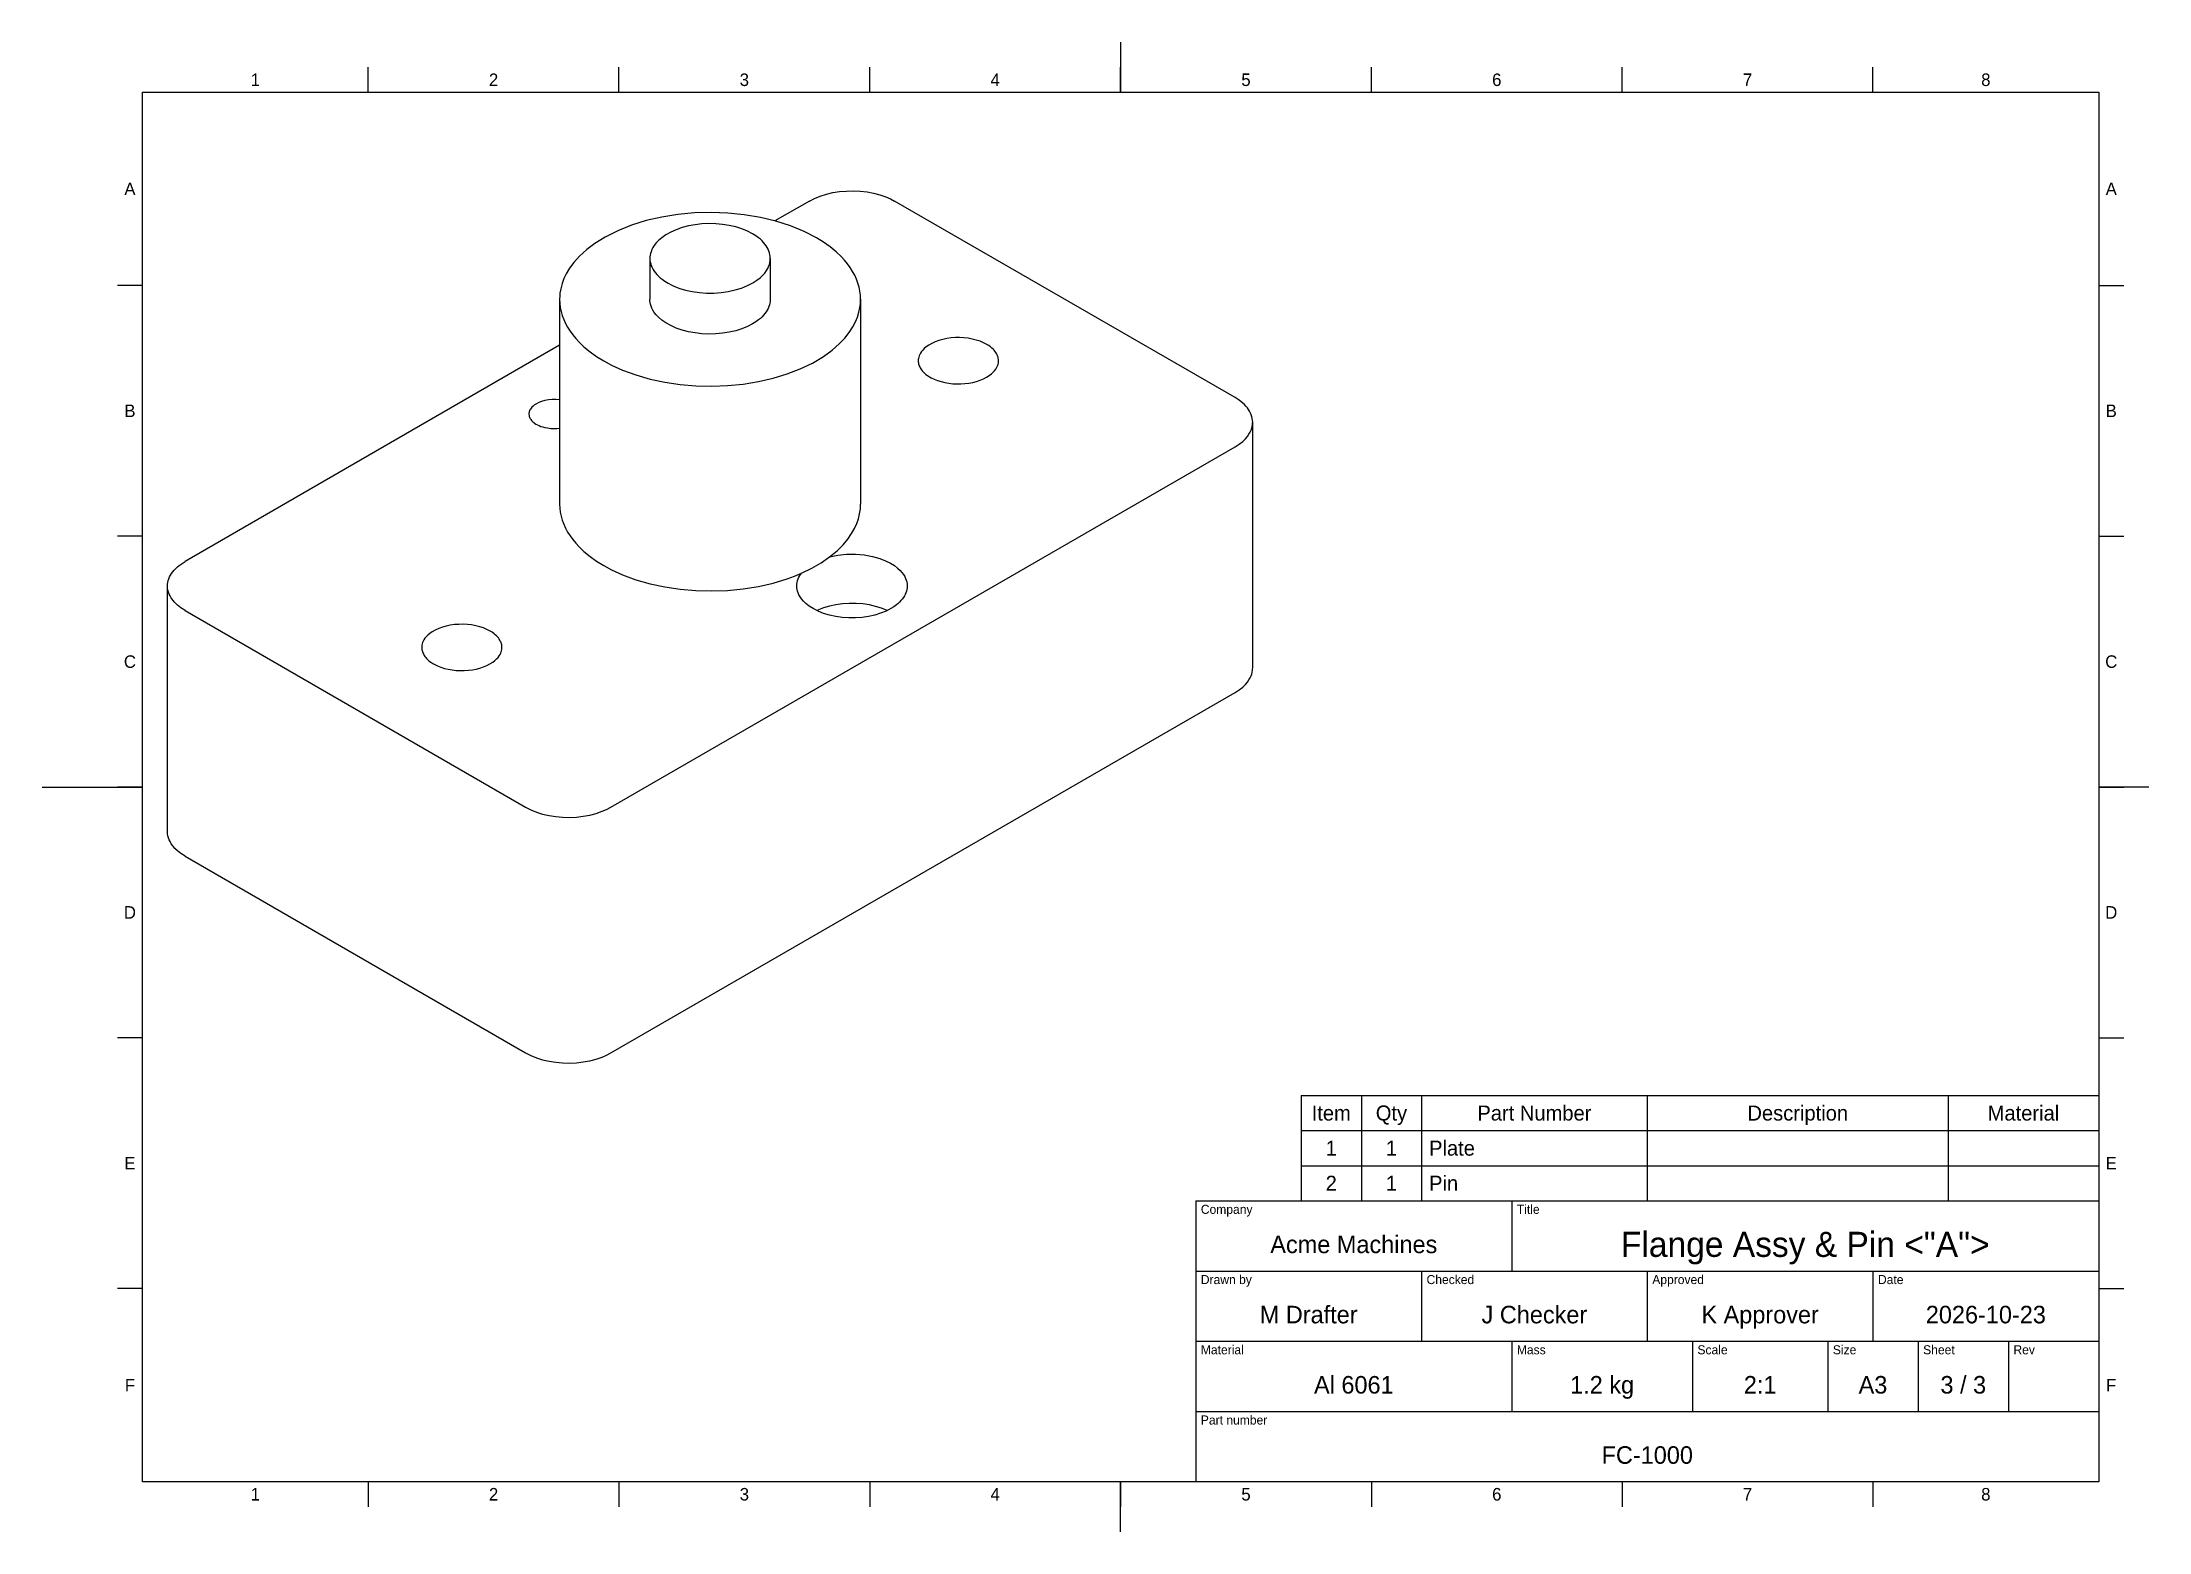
# Model space of a CAD drawing. Extents: x 0 to 420, y 0 to 297.
import ezdxf
from ezdxf.enums import TextEntityAlignment as Align

# ---------------------------------------------------------------- set-up
doc = ezdxf.new("R2010")
doc.units = 0
for name, color, linetype in [('BORDER', 7, 'CONTINUOUS'), ('TEXT', 7, 'CONTINUOUS'), ('VISIBLE', 7, 'CONTINUOUS')]:
    doc.layers.add(name, color=color, linetype=linetype)

msp = doc.modelspace()

# ---------------------------------------------------------------- linework, layer by layer
at = {"layer": 'BORDER'}
for p, q in [((20, 287), (410, 287)), ((20, 10), (20, 287)), ((410, 287), (410, 10)), ((251, 87), (410, 87)), ((251, 87), (251, 66)), ((251, 87), (410, 87)), ((251, 87), (251, 66)), ((263, 87), (263, 66)), ((263, 87), (263, 66)), ((275, 87), (275, 66)), ((275, 87), (275, 66)), ((320, 87), (320, 66)), ((320, 87), (320, 66)), ((380, 87), (380, 66)), ((380, 87), (380, 66)), ((410, 87), (410, 66)), ((410, 87), (410, 66)), ((251, 80), (410, 80)), ((251, 80), (410, 80)), ((251, 73), (410, 73)), ((251, 73), (410, 73)), ((230, 66), (410, 66)), ((230, 66), (230, 10)), ((251, 66), (410, 66)), ((251, 66), (410, 66)), ((293, 66), (293, 52)), ((230, 52), (410, 52)), ((275, 52), (275, 38)), ((320, 52), (320, 38)), ((365, 52), (365, 38)), ((230, 38), (410, 38)), ((293, 38), (293, 24)), ((329, 38), (329, 24)), ((356, 38), (356, 24)), ((374, 38), (374, 24)), ((392, 38), (392, 24)), ((230, 24), (410, 24)), ((410, 10), (20, 10))]:
    msp.add_line(p, q, dxfattribs=at)
at = {"layer": 'TEXT'}
for p, q in [((215, 297), (215, 287)), ((65, 287), (65, 292)), ((115, 287), (115, 292)), ((165, 287), (165, 292)), ((215, 287), (215, 292)), ((265, 287), (265, 292)), ((315, 287), (315, 292)), ((365, 287), (365, 292)), ((20, 248.5), (15, 248.5)), ((410, 248.5), (415, 248.5)), ((20, 198.5), (15, 198.5)), ((410, 198.5), (415, 198.5)), ((0, 148.5), (20, 148.5)), ((20, 148.5), (15, 148.5)), ((410, 148.5), (415, 148.5)), ((420, 148.5), (410, 148.5)), ((20, 98.5), (15, 98.5)), ((410, 98.5), (415, 98.5)), ((20, 48.5), (15, 48.5)), ((410, 48.5), (415, 48.5)), ((65, 10), (65, 5)), ((115, 10), (115, 5)), ((165, 10), (165, 5)), ((215, 10), (215, 5)), ((215, 0), (215, 10)), ((265, 10), (265, 5)), ((315, 10), (315, 5)), ((365, 10), (365, 5))]:
    msp.add_line(p, q, dxfattribs=at)
at = {"layer": 'VISIBLE'}
for p, q in [((152.965512, 265.320747), (146.095454, 261.354317)), ((237.818326, 226.128911), (169.936075, 265.320747)), ((121.166522, 253.889795), (121.166522, 245.724829)), ((145.166522, 253.889795), (145.166522, 245.724829)), ((103.166522, 245.724829), (103.166522, 204.9)), ((163.166522, 245.724829), (163.166522, 204.9)), ((103.166522, 236.569287), (28.514719, 193.469048)), ((241.333044, 172.240137), (241.333044, 221.229932)), ((113.367532, 144.479253), (237.818326, 216.330952)), ((25, 139.580274), (25, 188.570068)), ((28.514719, 183.671089), (96.39697, 144.479253)), ((161.9286, 182.22521), (160.972987, 182.22521)), ((113.367532, 95.489458), (237.818326, 167.341157)), ((28.514719, 134.681294), (96.39697, 95.489458))]:
    msp.add_line(p, q, dxfattribs=at)
for points in [[(152.965512, 265.320747), (153.99855, 265.852055), (155.130642, 266.311184), (156.34674, 266.692032), (157.630681, 266.989536), (158.965399, 267.199742), (160.333152, 267.319856), (161.71576, 267.348282), (163.094847, 267.284641), (164.452081, 267.129779), (165.769423, 266.885756), (167.029362, 266.555814), (168.215151, 266.144339), (169.1089, 265.755728), (169.936075, 265.320747)], [(154.379726, 257.972278), (151.894721, 259.255715), (149.178383, 260.372017), (146.264266, 261.307395), (143.188364, 262.050297), (139.988671, 262.591545), (136.704711, 262.924453), (133.377046, 263.044911), (130.046782, 262.951429), (126.755052, 262.645162), (123.542518, 262.129895), (120.44886, 261.41199), (117.512292, 260.500316), (114.769086, 259.406134), (112.253127, 258.14296), (110.20881, 256.874469), (108.564816, 255.637045), (107.120271, 254.319261), (106.000423, 253.073367), (105.144919, 251.910558), (104.502317, 250.835712), (104.029533, 249.849383), (103.65847, 248.848655), (103.390426, 247.837021), (103.238046, 246.920144), (103.184409, 246.322843), (103.166522, 245.724829)], [(141.651804, 258.788774), (140.618766, 259.320082), (139.486674, 259.779211), (138.270576, 260.160059), (136.986635, 260.457563), (135.651917, 260.667769), (134.284164, 260.787883), (132.901555, 260.816309), (131.522469, 260.752668), (130.165234, 260.597807), (128.847893, 260.353783), (127.587954, 260.023841), (126.402165, 259.612366), (125.306287, 259.124828), (124.314886, 258.567705), (123.522877, 258.012905), (122.898639, 257.475441), (122.413275, 256.964838), (122.04134, 256.486608), (121.761004, 256.043409), (121.553899, 255.635931), (121.390421, 255.221892), (121.281105, 254.844933), (121.213641, 254.503152), (121.178308, 254.196775), (121.166522, 253.889795)], [(145.166522, 253.889795), (145.149663, 254.256917), (145.099133, 254.623008), (145.015074, 254.987039), (144.897721, 255.347986), (144.747406, 255.704836), (144.56455, 256.056586), (144.349668, 256.402248), (144.103362, 256.74085), (143.826325, 257.071441), (143.519335, 257.393092), (143.183255, 257.704899), (142.81903, 258.005986), (142.260719, 258.409957), (141.651804, 258.788774)], [(163.166522, 245.724829), (163.133741, 246.534314), (163.035469, 247.34203), (162.871921, 248.146212), (162.643454, 248.945102), (162.350568, 249.736955), (161.993903, 250.520039), (161.574238, 251.292644), (161.09249, 252.053081), (160.549713, 252.799688), (159.947092, 253.530833), (159.285944, 254.244919), (158.315888, 255.167806), (157.107999, 256.162033), (155.798226, 257.094466), (154.379726, 257.972278)], [(121.166522, 253.889795), (121.183942, 253.516618), (121.236153, 253.144525), (121.323001, 252.774596), (121.444236, 252.407904), (121.599505, 252.045515), (121.788357, 251.688481), (122.010244, 251.337838), (122.264522, 250.994604), (122.550453, 250.659776), (122.867206, 250.334326), (123.213862, 250.019198), (123.589414, 249.715309), (124.133204, 249.329124), (124.80054, 248.922893), (125.522511, 248.549099), (126.294403, 248.210183), (127.111173, 247.908358), (128.260755, 247.566993), (129.621395, 247.27083), (131.034092, 247.071859), (132.4781, 246.973002), (133.932218, 246.97571), (135.375092, 247.079944), (136.785535, 247.284172), (138.142838, 247.585397), (139.427068, 247.979195), (140.61937, 248.459784), (141.702235, 249.020106), (142.488157, 249.526802), (143.135908, 250.033573), (143.648581, 250.517039), (144.050075, 250.97156), (144.392543, 251.441908), (144.648756, 251.876646), (144.836245, 252.275527), (144.982203, 252.680153), (145.086111, 253.089084), (145.143367, 253.459601), (145.160732, 253.674594), (145.166522, 253.889795)], [(103.166522, 245.724829), (103.199303, 244.915344), (103.297575, 244.107628), (103.461124, 243.303446), (103.68959, 242.504556), (103.982476, 241.712703), (104.339141, 240.929619), (104.758806, 240.157014), (105.240554, 239.396577), (105.783332, 238.64997), (106.385953, 237.918825), (107.0471, 237.204739), (108.017157, 236.281852), (109.225045, 235.287625), (110.550631, 234.344708), (111.987398, 233.457736), (113.528284, 232.63107), (115.731596, 231.629636), (118.39139, 230.650619), (121.214529, 229.838253), (124.169804, 229.201522), (127.224542, 228.747463), (130.344971, 228.481097), (133.496593, 228.405369), (136.644567, 228.521116), (139.754089, 228.827058), (142.790782, 229.319813), (145.721075, 229.993934), (148.512571, 230.841967), (151.134409, 231.854537), (153.557604, 233.020449), (155.755365, 234.326815), (157.520468, 235.610724), (158.922973, 236.84404), (160.025704, 238.009382), (160.883345, 239.097166), (161.609011, 240.216508), (162.146404, 241.246494), (162.534537, 242.188366), (162.830911, 243.141288), (163.034599, 244.102281), (163.133523, 244.912662), (163.166522, 245.724829)], [(141.651804, 240.82585), (140.618766, 240.294542), (139.486674, 239.835413), (138.270576, 239.454565), (136.986635, 239.157061), (135.651917, 238.946855), (134.284164, 238.82674), (132.901555, 238.798315), (131.522469, 238.861956), (130.165234, 239.016817), (128.847893, 239.260841), (127.587954, 239.590783), (126.402165, 240.002258), (125.306287, 240.489796), (124.314886, 241.046918), (123.522877, 241.601719), (122.898639, 242.139183), (122.413275, 242.649786), (122.04134, 243.128016), (121.761004, 243.571215), (121.553899, 243.978693), (121.390421, 244.392732), (121.281105, 244.769691), (121.213641, 245.111472), (121.178308, 245.417849), (121.166522, 245.724829)], [(145.166522, 245.724829), (145.149663, 245.357707), (145.099133, 244.991616), (145.015074, 244.627585), (144.897721, 244.266638), (144.747406, 243.909788), (144.56455, 243.558038), (144.349668, 243.212376), (144.103362, 242.873774), (143.826325, 242.543183), (143.519335, 242.221532), (143.183255, 241.909725), (142.81903, 241.608638), (142.260719, 241.204667), (141.651804, 240.82585)], [(188.320851, 236.743367), (187.680219, 237.075413), (186.981495, 237.365791), (186.232771, 237.611138), (185.442718, 237.808612), (184.620485, 237.955928), (183.775593, 238.051378), (182.917829, 238.093857), (182.057125, 238.082874), (181.203449, 238.018555), (180.366688, 237.901646), (179.556531, 237.7335), (178.782362, 237.516064), (178.053144, 237.251858), (177.377325, 236.94394), (176.762729, 236.595876), (176.267838, 236.251616), (175.873624, 235.919431), (175.562882, 235.60452), (175.320549, 235.309844), (175.114845, 235.006029), (174.96188, 234.726031), (174.850804, 234.469688), (174.765302, 234.210096), (174.705652, 233.948106), (174.674418, 233.71305), (174.663997, 233.47738)], [(190.663997, 233.47738), (190.652757, 233.722129), (190.619071, 233.966189), (190.563031, 234.208876), (190.484796, 234.449508), (190.384586, 234.687408), (190.262682, 234.921908), (190.119427, 235.152349), (189.955223, 235.378084), (189.770532, 235.598478), (189.565872, 235.812912), (189.341819, 236.020783), (189.099002, 236.221508), (188.726795, 236.490821), (188.320851, 236.743367)], [(174.663997, 233.47738), (174.672192, 233.268367), (174.696762, 233.059783), (174.737655, 232.852054), (174.794788, 232.645606), (174.868044, 232.440862), (174.957272, 232.238242), (175.06229, 232.038161), (175.182884, 231.841028), (175.318805, 231.647248), (175.469775, 231.457218), (175.635485, 231.271327), (175.878769, 231.030568), (176.181953, 230.770407), (176.515013, 230.522723), (176.876414, 230.288656), (177.264488, 230.069287), (177.820307, 229.801392), (178.492788, 229.536102), (179.208504, 229.311664), (179.960037, 229.130404), (180.739597, 228.994201), (181.539103, 228.904467), (182.350269, 228.862131), (183.164686, 228.867633), (183.973914, 228.920915), (184.769565, 229.021426), (185.543391, 229.168123), (186.287371, 229.359486), (186.993796, 229.593532), (187.655341, 229.867834), (188.26515, 230.179549), (188.816903, 230.525446), (189.259103, 230.863024), (189.609828, 231.185698), (189.885145, 231.489498), (190.098945, 231.772334), (190.279555, 232.062781), (190.413057, 232.32962), (190.509263, 232.573351), (190.582487, 232.819731), (190.632517, 233.068037), (190.656123, 233.272507), (190.663997, 233.47738)], [(103.166522, 225.677287), (102.42828, 225.741569), (101.681688, 225.74167), (100.943394, 225.677586), (100.229858, 225.550746), (99.556989, 225.363979), (98.998601, 225.148066), (98.542976, 224.91832), (98.176678, 224.685719), (97.88621, 224.457812), (97.658954, 224.239529), (97.483625, 224.033862), (97.35044, 223.842412), (97.251098, 223.6658), (97.171628, 223.485866), (97.11737, 223.3217), (97.082681, 223.172621), (97.061488, 223.0227), (97.05574, 222.942843), (97.053824, 222.862925)], [(97.053824, 222.862925), (97.062018, 222.697719), (97.086575, 222.533056), (97.127414, 222.369473), (97.1844, 222.207508), (97.257348, 222.047691), (97.346017, 221.890546), (97.450118, 221.736589), (97.56931, 221.586324), (97.7032, 221.440243), (97.851351, 221.298825), (98.013277, 221.162534), (98.188448, 221.031817), (98.441612, 220.866935), (98.751498, 220.695388), (99.085731, 220.539822), (99.441846, 220.401382), (99.817219, 220.281091), (100.209081, 220.179834), (100.752206, 220.075704), (101.38324, 220.002254), (102.02539, 219.97622), (102.599564, 219.99342), (103.166522, 220.048563)], [(241.333044, 221.229932), (241.316185, 221.597054), (241.265655, 221.963145), (241.181596, 222.327175), (241.064244, 222.688123), (240.913929, 223.044973), (240.731073, 223.396723), (240.51619, 223.742385), (240.269884, 224.080987), (239.992847, 224.411578), (239.685857, 224.733229), (239.349777, 225.045036), (238.985552, 225.346123), (238.427241, 225.750093), (237.818326, 226.128911)], [(237.818326, 216.330952), (238.668673, 216.876924), (239.344584, 217.410286), (239.875175, 217.920174), (240.286364, 218.400044), (240.600572, 218.846459), (240.836795, 219.258153), (241.010876, 219.635331), (241.147889, 220.017571), (241.247398, 220.403658), (241.309088, 220.792369), (241.327054, 221.011041), (241.333044, 221.229932)], [(103.166522, 204.9), (103.199303, 204.090515), (103.297575, 203.282799), (103.461124, 202.478617), (103.68959, 201.679727), (103.982476, 200.887874), (104.339141, 200.10479), (104.758806, 199.332185), (105.240554, 198.571748), (105.783332, 197.825141), (106.385953, 197.093996), (107.0471, 196.37991), (108.017157, 195.457023), (109.225045, 194.462796), (110.550631, 193.519879), (111.987398, 192.632907), (113.528284, 191.806241), (115.731596, 190.804807), (118.39139, 189.82579), (121.214529, 189.013424), (124.169804, 188.376693), (127.224542, 187.922634), (130.344971, 187.656268), (133.496593, 187.58054), (136.644567, 187.696287), (139.754089, 188.002229), (142.790782, 188.494984), (145.721075, 189.169105), (148.512571, 190.017138), (149.981588, 190.55597), (151.394012, 191.143079)], [(156.994208, 194.376354), (158.487347, 195.611013), (159.667829, 196.782514), (160.591707, 197.879572), (161.379552, 199.011453), (161.969059, 200.055282), (162.400724, 201.011493), (162.737236, 201.980361), (162.977501, 202.958732), (163.11923, 203.927833), (163.166522, 204.9)], [(25, 188.570068), (25.016859, 188.937191), (25.067389, 189.303282), (25.151449, 189.667312), (25.268801, 190.02826), (25.419116, 190.38511), (25.601972, 190.73686), (25.816855, 191.082521), (26.063161, 191.421123), (26.340198, 191.751714), (26.647187, 192.073365), (26.983267, 192.385173), (27.347492, 192.68626), (27.905803, 193.09023), (28.514719, 193.469048)], [(151.394012, 191.143079), (153.423281, 192.124193), (155.294869, 193.204755), (156.994208, 194.376354)], [(156.994208, 194.376354), (158.652432, 194.711978), (160.382063, 194.890876), (162.138967, 194.908481), (163.878309, 194.764344), (165.555707, 194.462145), (166.976975, 194.061313), (168.159208, 193.603198), (169.127647, 193.118545), (169.910488, 192.629361), (170.535721, 192.150762), (171.029367, 191.692617), (171.414626, 191.260919), (171.711604, 190.858865), (171.95998, 190.445968), (172.140986, 190.066708), (172.268837, 189.720422), (172.363064, 189.37056), (172.423373, 189.01821), (172.443936, 188.794279), (172.450793, 188.570068)], [(150.450793, 188.570068), (150.46823, 188.927518), (150.520486, 189.283834), (150.607395, 189.637887), (150.728681, 189.988555), (150.883961, 190.334725), (151.072741, 190.675301), (151.225349, 190.911028), (151.394012, 191.143079)], [(28.514719, 183.671089), (27.664371, 184.21706), (26.98846, 184.750423), (26.457869, 185.260311), (26.046681, 185.740181), (25.732473, 186.186596), (25.49625, 186.59829), (25.322169, 186.975468), (25.185156, 187.357707), (25.085647, 187.743795), (25.023957, 188.132506), (25.005991, 188.351178), (25, 188.570068)], [(169.228968, 184.079337), (168.237703, 183.57214), (167.148037, 183.137407), (165.975768, 182.781441), (164.737892, 182.509403), (163.452357, 182.325237), (162.137802, 182.231614), (160.813286, 182.22989), (159.498013, 182.320091), (158.211053, 182.500909), (156.971065, 182.769723), (155.796028, 183.122634), (154.702978, 183.554526), (153.707763, 184.059138), (152.907678, 184.569436), (152.273159, 185.069068), (151.776612, 185.547365), (151.393392, 185.997866), (151.10214, 186.417135), (150.884743, 186.803851), (150.710649, 187.197807), (150.591584, 187.557222), (150.515241, 187.883605), (150.468307, 188.211833), (150.455173, 188.39088), (150.450793, 188.570068)], [(168.450793, 183.671089), (167.354531, 184.130775), (166.168702, 184.509163), (164.911296, 184.800512), (163.601389, 185.000403), (162.258856, 185.105803), (160.904063, 185.115113), (159.557564, 185.028191), (158.239788, 184.846357), (156.970728, 184.572368), (155.769635, 184.210383), (155.093037, 183.954738), (154.450793, 183.671089)], [(172.450793, 188.570068), (172.435339, 188.23354), (172.38902, 187.897956), (172.311966, 187.564262), (172.204393, 187.233393), (172.066604, 186.906281), (171.898986, 186.583843), (171.70201, 186.266986), (171.47623, 185.956601), (171.222279, 185.653559), (170.940872, 185.358713), (170.632799, 185.07289), (170.298925, 184.796893), (169.787141, 184.426587), (169.228968, 184.079337)], [(89.325902, 179.588606), (88.68527, 179.920652), (87.986546, 180.21103), (87.237822, 180.456377), (86.447769, 180.653852), (85.625535, 180.801167), (84.780644, 180.896617), (83.92288, 180.939096), (83.062176, 180.928113), (82.2085, 180.863794), (81.371739, 180.746885), (80.561582, 180.578739), (79.787412, 180.361304), (79.058195, 180.097097), (78.382375, 179.789179), (77.76778, 179.441115), (77.272889, 179.096856), (76.878675, 178.764671), (76.567933, 178.449759), (76.3256, 178.155084), (76.119895, 177.851268), (75.96693, 177.571271), (75.855855, 177.314927), (75.770352, 177.055335), (75.710703, 176.793345), (75.679468, 176.558289), (75.669048, 176.32262)], [(91.669048, 176.32262), (91.657808, 176.567368), (91.624121, 176.811428), (91.568082, 177.054115), (91.489847, 177.294747), (91.389637, 177.532647), (91.267733, 177.767147), (91.124478, 177.997588), (90.960274, 178.223323), (90.775582, 178.443717), (90.570923, 178.658151), (90.34687, 178.866022), (90.104053, 179.066747), (89.731845, 179.336061), (89.325902, 179.588606)], [(75.669048, 176.32262), (75.677243, 176.113607), (75.701812, 175.905022), (75.742705, 175.697293), (75.799838, 175.490845), (75.873094, 175.286101), (75.962323, 175.083481), (76.067341, 174.8834), (76.187934, 174.686268), (76.323855, 174.492488), (76.474825, 174.302458), (76.640535, 174.116566), (76.883819, 173.875807), (77.187004, 173.615646), (77.520064, 173.367962), (77.881464, 173.133896), (78.269539, 172.914526), (78.825358, 172.646631), (79.497839, 172.381342), (80.213555, 172.156904), (80.965088, 171.975644), (81.744647, 171.839441), (82.544153, 171.749706), (83.355319, 171.707371), (84.169737, 171.712872), (84.978965, 171.766155), (85.774615, 171.866665), (86.548441, 172.013363), (87.292422, 172.204726), (87.998846, 172.438771), (88.660392, 172.713073), (89.270201, 173.024788), (89.821954, 173.370686), (90.264153, 173.708263), (90.614879, 174.030937), (90.890195, 174.334738), (91.103995, 174.617573), (91.284606, 174.90802), (91.418108, 175.174859), (91.514313, 175.418591), (91.587538, 175.66497), (91.637568, 175.913276), (91.661174, 176.117746), (91.669048, 176.32262)], [(237.818326, 167.341157), (238.668673, 167.887129), (239.344584, 168.420492), (239.875175, 168.930379), (240.286364, 169.410249), (240.600572, 169.856664), (240.836795, 170.268358), (241.010876, 170.645536), (241.147889, 171.027776), (241.247398, 171.413863), (241.309088, 171.802574), (241.327054, 172.021246), (241.333044, 172.240137)], [(96.39697, 144.479253), (97.430007, 143.947945), (98.562099, 143.488816), (99.778198, 143.107968), (101.062139, 142.810464), (102.396856, 142.600258), (103.764609, 142.480144), (105.147218, 142.451718), (106.526305, 142.515359), (107.883539, 142.670221), (109.20088, 142.914244), (110.460819, 143.244186), (111.646608, 143.655661), (112.540358, 144.044272), (113.367532, 144.479253)], [(28.514719, 134.681294), (27.664371, 135.227266), (26.98846, 135.760628), (26.457869, 136.270516), (26.046681, 136.750386), (25.732473, 137.196801), (25.49625, 137.608495), (25.322169, 137.985673), (25.185156, 138.367912), (25.085647, 138.754), (25.023957, 139.142711), (25.005991, 139.361383), (25, 139.580274)], [(96.39697, 95.489458), (97.430007, 94.95815), (98.562099, 94.499021), (99.778198, 94.118173), (101.062139, 93.820669), (102.396856, 93.610463), (103.764609, 93.490349), (105.147218, 93.461924), (106.526305, 93.525564), (107.883539, 93.680426), (109.20088, 93.924449), (110.460819, 94.254391), (111.646608, 94.665866), (112.540358, 95.054477), (113.367532, 95.489458)]]:
    msp.add_lwpolyline(points, dxfattribs=at)

# ---------------------------------------------------------------- texts
at = {"layer": 'TEXT'}
for s, height, p in [('1', 2.5, (42.5, 289.5)), ('2', 2.5, (90, 289.5)), ('3', 2.5, (140, 289.5)), ('4', 2.5, (190, 289.5)), ('5', 2.5, (240, 289.5)), ('6', 2.5, (290, 289.5)), ('7', 2.5, (340, 289.5)), ('8', 2.5, (387.5, 289.5)), ('A', 2.5, (17.5, 267.75)), ('A', 2.5, (412.5, 267.75)), ('B', 2.5, (17.5, 223.5)), ('B', 2.5, (412.5, 223.5)), ('C', 2.5, (17.5, 173.5)), ('C', 2.5, (412.5, 173.5)), ('D', 2.5, (17.5, 123.5)), ('D', 2.5, (412.5, 123.5)), ('Item', 3, (257, 83.5)), ('Item', 3, (257, 83.5)), ('Qty', 3, (269, 83.5)), ('Qty', 3, (269, 83.5)), ('Part Number', 3, (297.5, 83.5)), ('Part Number', 3, (297.5, 83.5)), ('Description', 3, (350, 83.5)), ('Description', 3, (350, 83.5)), ('Material', 3, (395, 83.5)), ('Material', 3, (395, 83.5)), ('1', 3, (257, 76.5)), ('1', 3, (257, 76.5)), ('1', 3, (269, 76.5)), ('1', 3, (269, 76.5)), ('E', 2.5, (17.5, 73.5)), ('E', 2.5, (412.5, 73.5)), ('2', 3, (257, 69.5)), ('2', 3, (257, 69.5)), ('1', 3, (269, 69.5)), ('1', 3, (269, 69.5)), ('Acme Machines', 3.5, (261.5, 57.32)), ('Flange Assy & Pin <"A">', 5, (351.5, 57.32)), ('M Drafter', 3.5, (252.5, 43.32)), ('J Checker', 3.5, (297.5, 43.32)), ('K Approver', 3.5, (342.5, 43.32)), ('2026-10-23', 3.5, (387.5, 43.32)), ('F', 2.5, (17.5, 29.25)), ('Al 6061', 3.5, (261.5, 29.32)), ('1.2 kg', 3.5, (311, 29.32)), ('2:1', 3.5, (342.5, 29.32)), ('A3', 3.5, (365, 29.32)), ('3 / 3', 3.5, (383, 29.32)), ('F', 2.5, (412.5, 29.25)), ('FC-1000', 3.5, (320, 15.32)), ('1', 2.5, (42.5, 7.5)), ('2', 2.5, (90, 7.5)), ('3', 2.5, (140, 7.5)), ('4', 2.5, (190, 7.5)), ('5', 2.5, (240, 7.5)), ('6', 2.5, (290, 7.5)), ('7', 2.5, (340, 7.5)), ('8', 2.5, (387.5, 7.5))]:
    msp.add_text(s, height=height, dxfattribs=at).set_placement(p, align=Align.MIDDLE_CENTER)
for s, p in [('Plate', (276.5, 76.5)), ('Plate', (276.5, 76.5)), ('Pin', (276.5, 69.5)), ('Pin', (276.5, 69.5))]:
    msp.add_text(s, height=3, dxfattribs=at).set_placement(p, align=Align.MIDDLE_LEFT)
for s, p in [('Company', (231, 65.2)), ('Title', (294, 65.2)), ('Drawn by', (231, 51.2)), ('Checked', (276, 51.2)), ('Approved', (321, 51.2)), ('Date', (366, 51.2)), ('Material', (231, 37.2)), ('Mass', (294, 37.2)), ('Scale', (330, 37.2)), ('Size', (357, 37.2)), ('Sheet', (375, 37.2)), ('Rev', (393, 37.2)), ('Part number', (231, 23.2))]:
    msp.add_text(s, height=1.8, dxfattribs=at).set_placement(p, align=Align.TOP_LEFT)

doc.saveas('drawing.dxf')
